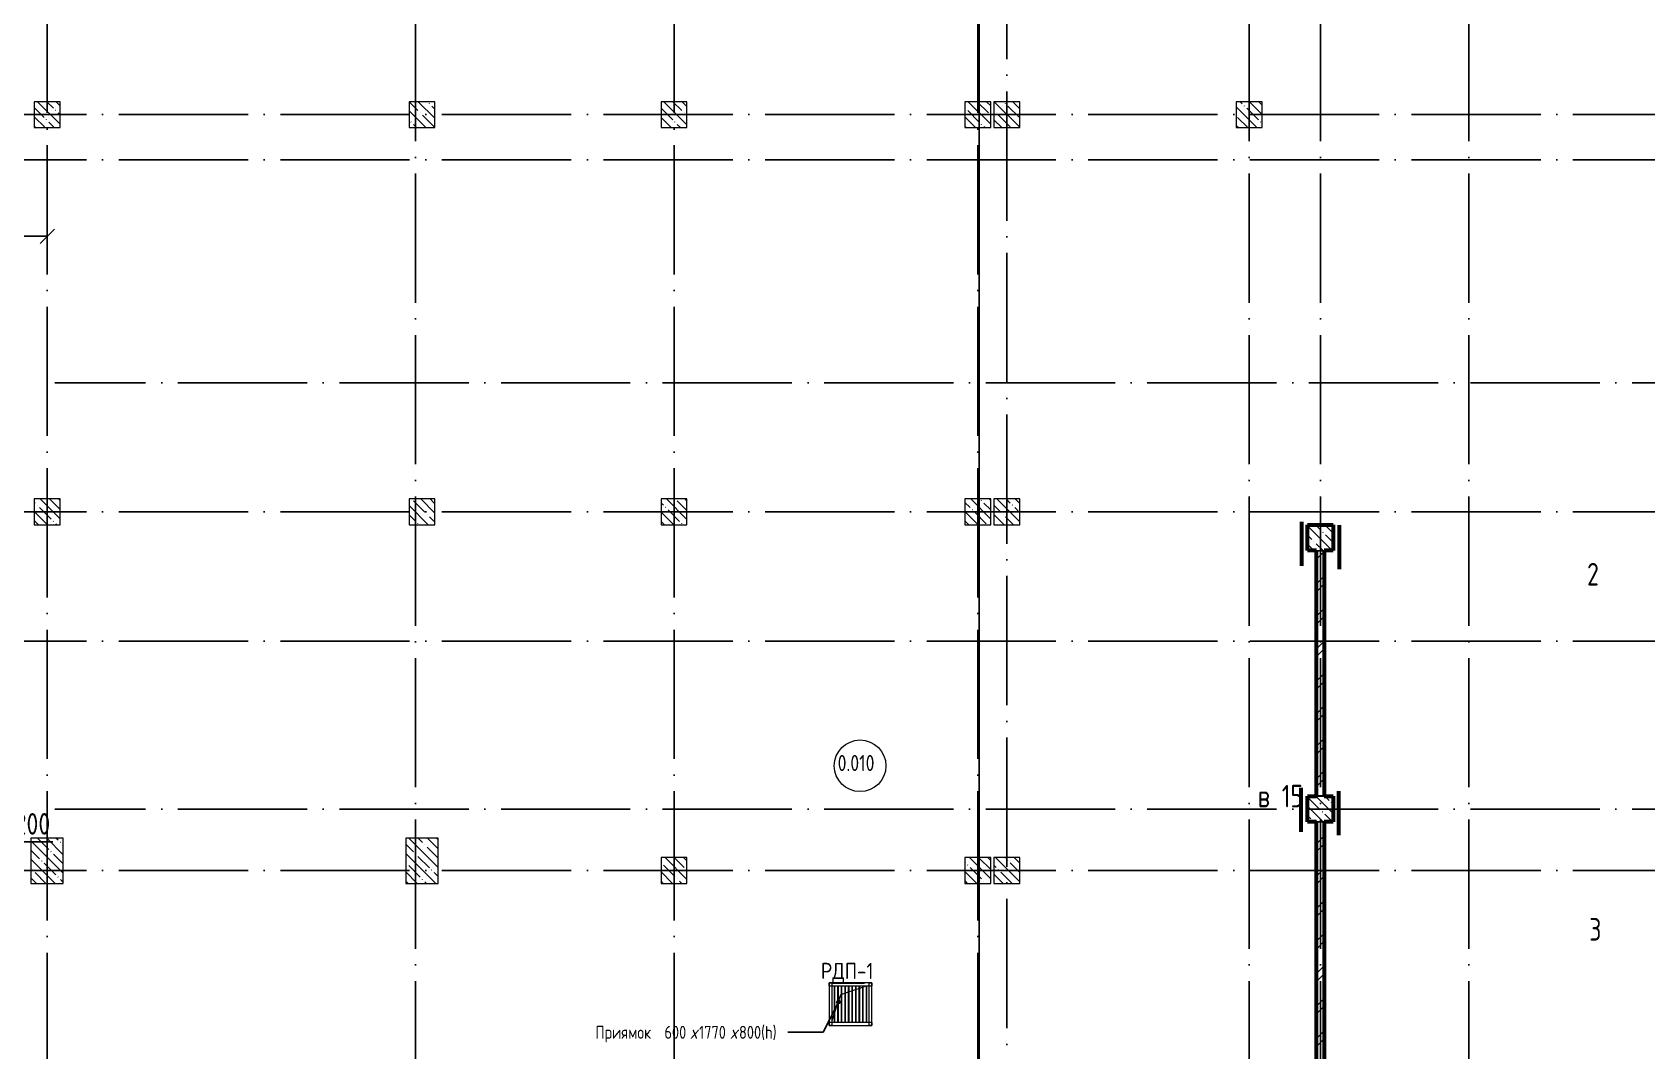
# Model space of a CAD drawing. Header units: millimetres. Extents: x -592259 to 288321, y -552984 to 293768.
# Drawn here: x 109968 to 134948, y 152070 to 167836 of the extents above; entities that cross this region are included whole.
import ezdxf

# ---------------------------------------------------------------- set-up
doc = ezdxf.new("R2010")
doc.units = ezdxf.units.MM
doc.linetypes.add('ADSK_Линия сетки', pattern=[2500, 2000, -250, 0, -250])
doc.layers.get('Defpoints').update_dxf_attribs({"color": 250})
for name, color, linetype, lineweight in [('4.1.3) Штук  3.1 вып по кирп подвал.', 6, 'Continuous', 60), ('A-ANNO-DIMS', 250, 'Continuous', 9), ('A-AREA-IDEN', 250, 'Continuous', 9), ('A-FLOR-1', 250, 'Continuous', 5), ('A-GENM-2', 250, 'Continuous', 5), ('A-GENM-IDEN', 250, 'Continuous', 9), ('A-WALL-3', 250, 'Continuous', 13), ('G-ANNO-SYMB-3', 250, 'Continuous', 9), ('G-ANNO-TEXT', 250, 'Continuous', 9), ('I-WALL-1', 250, 'Continuous', 5), ('S-COLS-1', 250, 'Continuous', 5), ('S-COLS-2', 250, 'Continuous', 5), ('S-FNDN-1', 250, 'Continuous', 5), ('Оси-1', 250, 'ADSK_Линия сетки', 9)]:
    doc.layers.add(name, color=color, linetype=linetype, lineweight=lineweight)
doc.styles.add('GOST Common_1', font='', dxfattribs={"width": 0.9, "height": 250})
doc.styles.add('GOST Common_2', font='', dxfattribs={"width": 0.8, "height": 350})
doc.styles.add('ISOCPEUR', font='isocpeur.ttf', dxfattribs={"width": 0.8, "height": 100})
doc.styles.add('ISOCPEUR_I_1', font='ГОСТ тип А.ttf', dxfattribs={"height": 2500})
doc.styles.get("Standard").update_dxf_attribs({"font": 'ГОСТ тип А.ttf'})
doc.styles.get('GOST Common_1').set_extended_font_data('GOST Common')
doc.styles.get('GOST Common_2').set_extended_font_data('GOST Common')
doc.dimstyles.new('А3', dxfattribs={"dimtxt": 333, "dimasz": 222, "dimexe": 222, "dimexo": 111, "dimgap": 111, "dimtad": 1, "dimtoh": 1, "dimdec": 0, "dimrnd": 0.0015, "dimzin": 0, "dimdsep": 46, "dimtxsty": 'Standard', "dimblk": 'OBLIQUE', "dimcen": 0, "dimclrd": 7, "dimclre": 7, "dimclrt": 7, "dimadec": 0, "dimazin": 0, "dimtfac": 1, "dimtdec": 0, "dimtofl": 0, "dimtmove": 0, "dimatfit": 3, "dimfxl": 1, "dimtolj": 1, "dimtzin": 0, "dimarcsym": 0})
pattern_1 = [(45, (10997.54, 114885.93), (-251.4472, 251.4472), []), (45, (10997.54, 115266.93), (-251.4472, 251.4472), [])]

# ---------------------------------------------------------------- blocks, each defined once
blk = doc.blocks.new('BSC_Колонна _Прямоугольная - 500x700-31359232-АР1_Кладочный план подвала_ Блок 2_ 3')
at = {"layer": 'S-COLS-2'}
h = blk.add_hatch(dxfattribs=at)
h.set_pattern_fill('FP_4', color=256, style=0, pattern_type=2)
h.set_pattern_definition([(135, (-105000, -40125.02), (-142.56192, -142.56192), []), (135, (-104857.44, -40125.02), (-142.56192, -142.56192), [252.016, -50.403, 3.353, -47.05])])
h.paths.add_polyline_path([(-250, -350), (250, -350), (250, 350), (-250, 350)])
at = {"layer": 'S-COLS-1'}
for p, q in [((250, 350), (-250, 350)), ((-250, 350), (-250, -350)), ((250, -350), (250, 350)), ((-250, -350), (250, -350))]:
    blk.add_line(p, q, dxfattribs=at)
blk = doc.blocks.new('BSC_Колонна _Прямоугольная - 500x700-V3-АР1_Кладочный план подвала_ Блок 2_ 3')
at = {"layer": 'S-COLS-2'}
h = blk.add_hatch(dxfattribs=at)
h.set_pattern_fill('FP_12', color=256, style=0, pattern_type=2)
h.set_pattern_definition([(135, (-99200, -40125.02), (-142.56192, -142.56192), []), (135, (-99057.44, -40125.02), (-142.56192, -142.56192), [252.016, -50.403, 3.353, -47.05])])
h.paths.add_polyline_path([(-250, -350), (250, -350), (250, 350), (-250, 350)])
at = {"layer": 'S-COLS-1'}
for p, q in [((250, 350), (-250, 350)), ((-250, 350), (-250, -350)), ((250, -350), (250, 350)), ((-250, -350), (250, -350))]:
    blk.add_line(p, q, dxfattribs=at)
blk = doc.blocks.new('BSC_Колонна _Прямоугольная - 400x400-31363420-АР1_Кладочный план подвала_ Блок 2_ 3')
at = {"layer": 'S-COLS-2'}
h = blk.add_hatch(dxfattribs=at)
h.set_pattern_fill('FP_19', color=256, style=0, pattern_type=2)
h.set_pattern_definition([(135, (-118900, -45124.97), (-142.56192, -142.56192), []), (135, (-118757.44, -45124.97), (-142.56192, -142.56192), [252.016, -50.403, 3.353, -47.05])])
h.paths.add_polyline_path([(-200, -200), (200, -200), (200, 200), (-200, 200)])
at = {"layer": 'S-COLS-1'}
for p, q in [((200, 200), (-200, 200)), ((-200, 200), (-200, -200)), ((200, -200), (200, 200)), ((-200, -200), (200, -200))]:
    blk.add_line(p, q, dxfattribs=at)
blk = doc.blocks.new('BSC_Колонна _Прямоугольная - 400x400-V28-АР1_Кладочный план подвала_ Блок 2_ 3')
at = {"layer": 'S-COLS-2'}
h = blk.add_hatch(dxfattribs=at)
h.set_pattern_fill('FP_40', color=256, style=0, pattern_type=2)
h.set_pattern_definition([(135, (-104999.98, -45525), (-142.56192, -142.56192), []), (135, (-104857.42, -45525), (-142.56192, -142.56192), [252.016, -50.403, 3.353, -47.05])])
h.paths.add_polyline_path([(-200, -200), (200, -200), (200, 200), (-200, 200)])
at = {"layer": 'S-COLS-1'}
for p, q in [((200, 200), (-200, 200)), ((-200, 200), (-200, -200)), ((200, -200), (200, 200)), ((-200, -200), (200, -200))]:
    blk.add_line(p, q, dxfattribs=at)
blk = doc.blocks.new('BSC_Колонна _Прямоугольная - 400x400-V30-АР1_Кладочный план подвала_ Блок 2_ 3')
at = {"layer": 'S-COLS-2'}
h = blk.add_hatch(dxfattribs=at)
h.set_pattern_fill('FP_42', color=256, style=0, pattern_type=2)
h.set_pattern_definition([(135, (-108900, -39975), (-142.56192, -142.56192), []), (135, (-108757.44, -39975), (-142.56192, -142.56192), [252.016, -50.403, 3.353, -47.05])])
h.paths.add_polyline_path([(-200, -200), (200, -200), (200, 200), (-200, 200)])
at = {"layer": 'S-COLS-1'}
for p, q in [((200, 200), (-200, 200)), ((-200, 200), (-200, -200)), ((200, -200), (200, 200)), ((-200, -200), (200, -200))]:
    blk.add_line(p, q, dxfattribs=at)
blk = doc.blocks.new('BSC_Колонна _Прямоугольная - 400x400-V43-АР1_Кладочный план подвала_ Блок 2_ 3')
at = {"layer": 'S-COLS-2'}
h = blk.add_hatch(dxfattribs=at)
h.set_pattern_fill('FP_55', color=256, style=0, pattern_type=2)
h.set_pattern_definition([(135, (-99200, -51675), (-142.56192, -142.56192), []), (135, (-99057.44, -51675), (-142.56192, -142.56192), [252.016, -50.403, 3.353, -47.05])])
h.paths.add_polyline_path([(-200, -200), (200, -200), (200, 200), (-200, 200)])
at = {"layer": 'S-COLS-1'}
for p, q in [((200, 200), (-200, 200)), ((-200, 200), (-200, -200)), ((200, -200), (200, 200)), ((-200, -200), (200, -200))]:
    blk.add_line(p, q, dxfattribs=at)
blk = doc.blocks.new('BSC_Колонна _Прямоугольная - 400x400-V44-АР1_Кладочный план подвала_ Блок 2_ 3')
at = {"layer": 'S-COLS-2'}
h = blk.add_hatch(dxfattribs=at)
h.set_pattern_fill('FP_56', color=256, style=0, pattern_type=2)
h.set_pattern_definition([(135, (-104999.98, -51675), (-142.56192, -142.56192), []), (135, (-104857.42, -51675), (-142.56192, -142.56192), [252.016, -50.403, 3.353, -47.05])])
h.paths.add_polyline_path([(-200, -200), (200, -200), (200, 200), (-200, 200)])
at = {"layer": 'S-COLS-1'}
for p, q in [((200, 200), (-200, 200)), ((-200, 200), (-200, -200)), ((200, -200), (200, 200)), ((-200, -200), (200, -200))]:
    blk.add_line(p, q, dxfattribs=at)
blk = doc.blocks.new('BSC_Колонна _Прямоугольная - 400x400-V46-АР1_Кладочный план подвала_ Блок 2_ 3')
at = {"layer": 'S-COLS-2'}
h = blk.add_hatch(dxfattribs=at)
h.set_pattern_fill('FP_58', color=256, style=0, pattern_type=2)
h.set_pattern_definition([(135, (-114050, -39975), (-142.56192, -142.56192), []), (135, (-113907.44, -39975), (-142.56192, -142.56192), [252.016, -50.403, 3.353, -47.05])])
h.paths.add_polyline_path([(-200, -200), (200, -200), (200, 200), (-200, 200)])
at = {"layer": 'S-COLS-1'}
for p, q in [((200, 200), (-200, 200)), ((-200, 200), (-200, -200)), ((200, -200), (200, 200)), ((-200, -200), (200, -200))]:
    blk.add_line(p, q, dxfattribs=at)
blk = doc.blocks.new('BSC_Колонна _Прямоугольная - 400x400-V47-АР1_Кладочный план подвала_ Блок 2_ 3')
at = {"layer": 'S-COLS-2'}
h = blk.add_hatch(dxfattribs=at)
h.set_pattern_fill('FP_59', color=256, style=0, pattern_type=2)
h.set_pattern_definition([(135, (-114050, -45525), (-142.56192, -142.56192), []), (135, (-113907.44, -45525), (-142.56192, -142.56192), [252.016, -50.403, 3.353, -47.05])])
h.paths.add_polyline_path([(-200, -200), (200, -200), (200, 200), (-200, 200)])
at = {"layer": 'S-COLS-1'}
for p, q in [((200, 200), (-200, 200)), ((-200, 200), (-200, -200)), ((200, -200), (200, 200)), ((-200, -200), (200, -200))]:
    blk.add_line(p, q, dxfattribs=at)
blk = doc.blocks.new('BSC_Колонна _Прямоугольная - 400x400-V48-АР1_Кладочный план подвала_ Блок 2_ 3')
at = {"layer": 'S-COLS-2'}
h = blk.add_hatch(dxfattribs=at)
h.set_pattern_fill('FP_60', color=256, style=0, pattern_type=2)
h.set_pattern_definition([(135, (-117800, -51675), (-142.56192, -142.56192), []), (135, (-117657.44, -51675), (-142.56192, -142.56192), [252.016, -50.403, 3.353, -47.05])])
h.paths.add_polyline_path([(-200, -200), (200, -200), (200, 200), (-200, 200)])
at = {"layer": 'S-COLS-1'}
for p, q in [((200, 200), (-200, 200)), ((-200, 200), (-200, -200)), ((200, -200), (200, 200)), ((-200, -200), (200, -200))]:
    blk.add_line(p, q, dxfattribs=at)
blk = doc.blocks.new('BSC_Колонна _Прямоугольная - 400x400-V57-АР1_Кладочный план подвала_ Блок 2_ 3')
at = {"layer": 'S-COLS-2'}
h = blk.add_hatch(dxfattribs=at)
h.set_pattern_fill('FP_69', color=256, style=0, pattern_type=2)
h.set_pattern_definition([(135, (-114050, -51675), (-142.56192, -142.56192), []), (135, (-113907.44, -51675), (-142.56192, -142.56192), [252.016, -50.403, 3.353, -47.05])])
h.paths.add_polyline_path([(-200, -200), (200, -200), (200, 200), (-200, 200)])
at = {"layer": 'S-COLS-1'}
for p, q in [((200, 200), (-200, 200)), ((-200, 200), (-200, -200)), ((200, -200), (200, 200)), ((-200, -200), (200, -200))]:
    blk.add_line(p, q, dxfattribs=at)
blk = doc.blocks.new('BSC_Колонна _Прямоугольная - 400x400-V61-АР1_Кладочный план подвала_ Блок 2_ 3')
at = {"layer": 'S-COLS-2'}
h = blk.add_hatch(dxfattribs=at)
h.set_pattern_fill('FP_73', color=256, style=0, pattern_type=2)
h.set_pattern_definition([(135, (-113600, -39975), (-142.56192, -142.56192), []), (135, (-113457.44, -39975), (-142.56192, -142.56192), [252.016, -50.403, 3.353, -47.05])])
h.paths.add_polyline_path([(-200, -200), (200, -200), (200, 200), (-200, 200)])
at = {"layer": 'S-COLS-1'}
for p, q in [((200, 200), (-200, 200)), ((-200, 200), (-200, -200)), ((200, -200), (200, 200)), ((-200, -200), (200, -200))]:
    blk.add_line(p, q, dxfattribs=at)
blk = doc.blocks.new('BSC_Колонна _Прямоугольная - 400x400-V62-АР1_Кладочный план подвала_ Блок 2_ 3')
at = {"layer": 'S-COLS-2'}
h = blk.add_hatch(dxfattribs=at)
h.set_pattern_fill('FP_74', color=256, style=0, pattern_type=2)
h.set_pattern_definition([(135, (-113600, -45525), (-142.56192, -142.56192), []), (135, (-113457.44, -45525), (-142.56192, -142.56192), [252.016, -50.403, 3.353, -47.05])])
h.paths.add_polyline_path([(-200, -200), (200, -200), (200, 200), (-200, 200)])
at = {"layer": 'S-COLS-1'}
for p, q in [((200, 200), (-200, 200)), ((-200, 200), (-200, -200)), ((200, -200), (200, 200)), ((-200, -200), (200, -200))]:
    blk.add_line(p, q, dxfattribs=at)
blk = doc.blocks.new('BSC_Колонна _Прямоугольная - 400x400-V64-АР1_Кладочный план подвала_ Блок 2_ 3')
at = {"layer": 'S-COLS-2'}
h = blk.add_hatch(dxfattribs=at)
h.set_pattern_fill('FP_76', color=256, style=0, pattern_type=2)
h.set_pattern_definition([(135, (-113600, -51675), (-142.56192, -142.56192), []), (135, (-113457.44, -51675), (-142.56192, -142.56192), [252.016, -50.403, 3.353, -47.05])])
h.paths.add_polyline_path([(-200, -200), (200, -200), (200, 200), (-200, 200)])
at = {"layer": 'S-COLS-1'}
for p, q in [((200, 200), (-200, 200)), ((-200, 200), (-200, -200)), ((200, -200), (200, 200)), ((-200, -200), (200, -200))]:
    blk.add_line(p, q, dxfattribs=at)
blk = doc.blocks.new('BSC_Колонна _Прямоугольная - 400x400-V67-АР1_Кладочный план подвала_ Блок 2_ 3')
at = {"layer": 'S-COLS-2'}
h = blk.add_hatch(dxfattribs=at)
h.set_pattern_fill('FP_79', color=256, style=0, pattern_type=2)
h.set_pattern_definition([(135, (-108900, -45525), (-142.56192, -142.56192), []), (135, (-108757.44, -45525), (-142.56192, -142.56192), [252.016, -50.403, 3.353, -47.05])])
h.paths.add_polyline_path([(-200, -200), (200, -200), (200, 200), (-200, 200)])
at = {"layer": 'S-COLS-1'}
for p, q in [((200, 200), (-200, 200)), ((-200, 200), (-200, -200)), ((200, -200), (200, 200)), ((-200, -200), (200, -200))]:
    blk.add_line(p, q, dxfattribs=at)
blk = doc.blocks.new('BSC_Колонна _Прямоугольная - 400x400-V68-АР1_Кладочный план подвала_ Блок 2_ 3')
at = {"layer": 'S-COLS-2'}
h = blk.add_hatch(dxfattribs=at)
h.set_pattern_fill('FP_80', color=256, style=0, pattern_type=2)
h.set_pattern_definition([(135, (-108900, -51675), (-142.56192, -142.56192), []), (135, (-108757.44, -51675), (-142.56192, -142.56192), [252.016, -50.403, 3.353, -47.05])])
h.paths.add_polyline_path([(-200, -200), (200, -200), (200, 200), (-200, 200)])
at = {"layer": 'S-COLS-1'}
for p, q in [((200, 200), (-200, 200)), ((-200, 200), (-200, -200)), ((200, -200), (200, 200)), ((-200, -200), (200, -200))]:
    blk.add_line(p, q, dxfattribs=at)
blk = doc.blocks.new('BSC_Колонна _Прямоугольная - 400x400-V93-АР1_Кладочный план подвала_ Блок 2_ 3')
at = {"layer": 'S-COLS-2'}
h = blk.add_hatch(dxfattribs=at)
h.set_pattern_fill('FP_105', color=256, style=0, pattern_type=2)
h.set_pattern_definition([(135, (-99200, -45525), (-142.56192, -142.56192), []), (135, (-99057.44, -45525), (-142.56192, -142.56192), [252.016, -50.403, 3.353, -47.05])])
h.paths.add_polyline_path([(-200, -200), (200, -200), (200, 200), (-200, 200)])
at = {"layer": 'S-COLS-1'}
for p, q in [((200, 200), (-200, 200)), ((-200, 200), (-200, -200)), ((200, -200), (200, 200)), ((-200, -200), (200, -200))]:
    blk.add_line(p, q, dxfattribs=at)
blk = doc.blocks.new('230_Приямок стенки вертикально _Фунд_Плита_ - 230_Приямок стенки вертикально _Фунд_Плита_-32143332-АР1_Кладочный план подвала_ Блок 2_ 3')
at = {"layer": 'S-FNDN-1'}
for p, q in [((143, 248), (187, 262)), ((198, 266), (242, 281)), ((253, 284), (255, 285)), ((-242, -125), (-199, 4)), ((-186, 41), (-150, 150)), ((-150, 150), (-143, 152)), ((-132, 156), (-88, 171)), ((-77, 174), (-33, 189)), ((-22, 193), (22, 207)), ((33, 211), (77, 226)), ((88, 229), (132, 244)), ((-285, -255), (-254, -161))]:
    blk.add_line(p, q, dxfattribs=at)
blk = doc.blocks.new('Решетка металлическая РМ-1 _подвал_ - Решетка металлическая РМ-1 _подвал_-33342411-АР1_Кладочный план подвала_ Блок 2_ 3')
at = {"layer": 'A-GENM-2'}
for p, q in [((0, 615), (0, 660)), ((660, 660), (0, 660)), ((0, 660), (45, 660)), ((0, 660), (0, 0)), ((0, 615), (660, 615)), ((45, 0), (45, 660)), ((76.5, 615), (76.5, 45)), ((88.5, 45), (88.5, 615)), ((131.5, 615), (131.5, 45)), ((143.5, 45), (143.5, 615)), ((186.5, 615), (186.5, 45)), ((198.5, 45), (198.5, 615)), ((241.5, 615), (241.5, 45)), ((253.5, 45), (253.5, 615)), ((296.5, 615), (296.5, 45)), ((308.5, 45), (308.5, 615)), ((351.5, 615), (351.5, 45)), ((363.5, 45), (363.5, 615)), ((406.5, 615), (406.5, 45)), ((418.5, 45), (418.5, 615)), ((461.5, 615), (461.5, 45)), ((473.5, 45), (473.5, 615)), ((516.5, 615), (516.5, 45)), ((528.5, 45), (528.5, 615)), ((571.5, 615), (571.5, 45)), ((583.5, 45), (583.5, 615)), ((615, 660), (660, 660)), ((615, 660), (615, 0)), ((660, 660), (660, 615)), ((660, 0), (660, 660)), ((0, 0), (0, 45)), ((660, 45), (0, 45)), ((0, 0), (660, 0)), ((45, 0), (0, 0)), ((660, 0), (615, 0)), ((660, 45), (660, 0))]:
    blk.add_line(p, q, dxfattribs=at)
blk = doc.blocks.new('_Oblique')
at = {"color": 0, "linetype": 'ByBlock', "lineweight": -2}
blk.add_line((-0.5, -0.5), (0.5, 0.5), dxfattribs=at)
blk = doc.blocks.new('*D5208')
at = {"layer": 'A-ANNO-DIMS', "color": 7, "lineweight": -2, "transparency": 16777216}
for p, q in [((108448, 164412), (108448, 164901)), ((108448, 164679), (110198, 164679)), ((110198, 164668), (110198, 164457))]:
    blk.add_line(p, q, dxfattribs=at)
at = {"layer": 'Defpoints', "color": 0, "transparency": 16777216}
for p in [(110198, 164779), (110198, 164679), (108448, 164301)]:
    blk.add_point(p, dxfattribs=at)
at = {"layer": 'A-ANNO-DIMS', "color": 7, "lineweight": -2, "transparency": 16777216, "xscale": 222, "yscale": 222, "zscale": 222, "rotation": 180}
blk.add_blockref('_Oblique', (108448, 164679), dxfattribs=at)
at = {"layer": 'A-ANNO-DIMS', "color": 7, "lineweight": -2, "transparency": 16777216, "xscale": 222, "yscale": 222, "zscale": 222}
blk.add_blockref('_Oblique', (110198, 164679), dxfattribs=at)
at = {"layer": 'A-ANNO-DIMS', "color": 7, "lineweight": -2, "transparency": 16777216, "insert": (109323, 164956), "char_height": 333, "width": 2.3, "attachment_point": 5}
blk.add_mtext('\\A1;1750', dxfattribs=at)
blk = doc.blocks.new('AAR_СКБ_Марка_Помещения - Номер-17325395-АР1_Кладочный план подвала_ Блок 2_ 3')
at = {"layer": 'A-AREA-IDEN'}
blk.add_circle((0, 1.5), 4, dxfattribs=at)
blk = doc.blocks.new('*D5193')
at = {"layer": 'A-ANNO-DIMS', "color": 7, "lineweight": -2, "transparency": 16777216}
for p, q in [((109543, 154861), (109543, 155305)), ((109543, 155305), (110287, 155305)), ((108559, 154661), (109765, 154661)), ((109543, 154661), (109543, 154439)), ((109554, 154861), (109765, 154861))]:
    blk.add_line(p, q, dxfattribs=at)
at = {"layer": 'Defpoints', "color": 0, "transparency": 16777216}
for p in [(108448, 154661), (109443, 154861), (109543, 154861)]:
    blk.add_point(p, dxfattribs=at)
at = {"layer": 'A-ANNO-DIMS', "color": 7, "lineweight": -2, "transparency": 16777216, "xscale": 222, "yscale": 222, "zscale": 222}
for p, rotation in [((109543, 154861), 270), ((109543, 154661), 90)]:
    blk.add_blockref('_Oblique', p, dxfattribs=dict(at, rotation=rotation))
at = {"layer": 'A-ANNO-DIMS', "color": 7, "lineweight": -2, "transparency": 16777216, "insert": (109970, 155582), "char_height": 333, "width": 1.86, "attachment_point": 5}
blk.add_mtext('\\A1;200', dxfattribs=at)
blk = doc.blocks.new('ADSK_Марка_Перемычка - Экземпляр_ADSK_Позиция-34100395-АР1_Кладочный план подвала_ Блок 2_ 3')
at = {"layer": 'A-GENM-IDEN'}
blk.add_line((-2.5, 0), (2.5, 0), dxfattribs=at)

msp = doc.modelspace()

# ---------------------------------------------------------------- hatches: boundary and pattern name
at = {"layer": 'G-ANNO-TEXT', "lineweight": -2}
h = msp.add_hatch(color=256, dxfattribs=at)
edge = h.paths.add_edge_path()
edge.add_arc((122441.4451, 152823.6817), 25, 0, 360)
at = {"layer": 'I-WALL-1', "lineweight": -2}
h = msp.add_hatch(dxfattribs=at)
h.set_pattern_fill('FP_2', color=256, style=0, pattern_type=2)
h.set_pattern_definition(pattern_1)
h.paths.add_polyline_path([(129957.8721, 156015.8624), (129957.8721, 159805.8946), (129837.8721, 159805.8946), (129837.8721, 156015.8624)])
h = msp.add_hatch(dxfattribs=at)
h.set_pattern_fill('FP_2', color=256, style=0, pattern_type=2)
h.set_pattern_definition(pattern_1)
h.paths.add_polyline_path([(129957.8721, 151810.8618), (129957.8721, 155610.8618), (129837.8721, 155610.8618), (129837.8721, 151810.8618)])
at = {"layer": 'S-COLS-2', "lineweight": -2}
h = msp.add_hatch(dxfattribs=at)
h.set_pattern_fill('FP_1', color=256, style=0, pattern_type=2)
h.set_pattern_definition([(135, (10997.54, 114885.93), (-142.5612, -142.5612), []), (135, (11140.1, 114885.93), (-142.5612, -142.5612), [252.016, -50.403, 3.353, -47.05])])
h.paths.add_polyline_path([(129697.5384, 155610.8618), (130097.5384, 155610.8618), (130097.5384, 156010.8618), (129697.5384, 156010.8618)])

# ---------------------------------------------------------------- linework, layer by layer
at = {"color": 1}
msp.add_lwpolyline([(172265.5409, 183601.6714), (124619.2541, 183601.6714), (124619.2541, 110667.782), (172265.5409, 110667.782)], close=True, dxfattribs=at)
at = {"layer": '4.1.3) Штук  3.1 вып по кирп подвал.', "color": 3}
for p, q in [((129697.5384, 159810.894), (129697.5384, 160210.894)), ((129697.5384, 160210.894), (130097.5384, 160210.894)), ((130097.5384, 160210.894), (130097.5384, 159810.894)), ((129837.8721, 159810.894), (129697.5384, 159810.894)), ((130097.5384, 159810.894), (129957.8721, 159810.894)), ((129697.5384, 155610.8618), (129697.5384, 156010.8618)), ((129697.5384, 156010.8618), (129837.8721, 156010.8618)), ((129957.8721, 156010.8618), (130097.5384, 156010.8618)), ((130097.5384, 156010.8618), (130097.5384, 155610.8618)), ((129837.8721, 155610.8618), (129697.5384, 155610.8618)), ((130097.5384, 155610.8618), (129957.8721, 155610.8618))]:
    msp.add_line(p, q, dxfattribs=at)
at = {"layer": '4.1.3) Штук  3.1 вып по кирп подвал.'}
for p, q in [((129837.8721, 156010.8618), (129837.8721, 159810.894)), ((129957.8721, 159810.894), (129957.8721, 156010.8618)), ((129837.8721, 151810.8618), (129837.8721, 155610.8618)), ((129957.8721, 155610.8618), (129957.8721, 151810.8618))]:
    msp.add_line(p, q, dxfattribs=at)
at = {"layer": '4.1.3) Штук  3.1 вып по кирп подвал.', "color": 2}
for points in [[(129611.9589, 159577.3274), (129611.9589, 160256.5037)], [(130193.7543, 159525.8079), (130193.7543, 160204.9842)], [(129603.1696, 155459.5452), (129603.1696, 156138.7215)], [(130184.965, 155408.0257), (130184.965, 156087.202)]]:
    msp.add_lwpolyline(points, dxfattribs=at)
at = {"layer": 'A-FLOR-1', "lineweight": -2}
for p, q in [((129837.8721, 159805.8946), (129837.8721, 159810.894)), ((129957.8721, 159810.894), (129957.8721, 159805.8946)), ((129837.8721, 156010.8618), (129837.8721, 156015.8624)), ((129957.8721, 156015.8624), (129957.8721, 156010.8618))]:
    msp.add_line(p, q, dxfattribs=at)
at = {"layer": 'A-WALL-3', "lineweight": -2}
for p, q in [((129837.8721, 159805.8946), (129837.8721, 156015.8624)), ((129957.8721, 159805.8946), (129837.8721, 159805.8946)), ((129957.8721, 156015.8624), (129957.8721, 159805.8946)), ((129837.8721, 156015.8624), (129957.8721, 156015.8624)), ((129837.8721, 155610.8618), (129837.8721, 151810.8618)), ((129957.8721, 155610.8618), (129837.8721, 155610.8618)), ((129957.8721, 151810.8618), (129957.8721, 155610.8618))]:
    msp.add_line(p, q, dxfattribs=at)
at = {"layer": 'G-ANNO-TEXT', "lineweight": -2}
for p, q in [((122441.4451, 152823.6817), (122206.4808, 152354.8016)), ((121658.1102, 152354.8016), (121658.0974, 152354.8016)), ((122206.4808, 152354.8016), (121658.1102, 152354.8016))]:
    msp.add_line(p, q, dxfattribs=at)
msp.add_circle((122441.4451, 152823.6817), 25, dxfattribs=at)
at = {"layer": 'S-COLS-1', "lineweight": -2}
for p, q in [((130097.5384, 156010.8618), (129697.5384, 156010.8618)), ((129697.5384, 156010.8618), (129697.5384, 155610.8618)), ((130097.5384, 155610.8618), (130097.5384, 156010.8618)), ((129697.5384, 155610.8618), (130097.5384, 155610.8618))]:
    msp.add_line(p, q, dxfattribs=at)
at = {"layer": 'Оси-1', "lineweight": -2}
for p, q in [((110197.5381, 176087.9307), (110197.5381, 111147.0862)), ((115897.538, 111147.0862), (115897.538, 176087.9307)), ((119897.5383, 176087.9307), (119897.5383, 111147.0862)), ((124597.538, 176087.9307), (124597.538, 111147.0862)), ((128797.538, 111147.0862), (128797.538, 176087.9307)), ((129897.5384, 111147.0862), (129897.5384, 176087.9307)), ((132197.5384, 111147.0862), (132197.5384, 176087.9307)), ((125047.538, 112417.0862), (125047.538, 174817.9307)), ((76304.6994, 166560.9262), (166722.1084, 166560.9262)), ((76304.6994, 165860.9262), (167606.3171, 165860.9262)), ((166722.1084, 162410.9858), (110317.5374, 162410.9858)), ((76304.6994, 160410.9262), (166722.1084, 160410.9262)), ((76304.6994, 158410.9262), (167606.3171, 158410.9262)), ((166722.1084, 155811.0461), (110317.5374, 155811.0461)), ((76304.6994, 154860.9262), (166722.1084, 154860.9262))]:
    msp.add_line(p, q, dxfattribs=at)

# ---------------------------------------------------------------- block references
at = {"layer": 'A-AREA-IDEN', "lineweight": -2, "xscale": 99.99999999999993, "yscale": 99.99999999999993, "zscale": 99.99999999999993}
msp.add_blockref('AAR_СКБ_Марка_Помещения - Номер-17325395-АР1_Кладочный план подвала_ Блок 2_ 3', (122776.372, 156330.2085), dxfattribs=at)
at = {"layer": 'A-GENM-2', "lineweight": -2}
msp.add_blockref('Решетка металлическая РМ-1 _подвал_ - Решетка металлическая РМ-1 _подвал_-33342411-АР1_Кладочный план подвала_ Блок 2_ 3', (122297.5833, 152461.299), dxfattribs=at)
at = {"layer": 'A-GENM-IDEN', "lineweight": -2, "xscale": 99.99999999999993, "yscale": 99.99999999999993, "zscale": 99.99999999999993}
msp.add_blockref('ADSK_Марка_Перемычка - Экземпляр_ADSK_Позиция-34100395-АР1_Кладочный план подвала_ Блок 2_ 3', (122596.047, 153117.1741), dxfattribs=at)
at = {"layer": 'S-COLS-1', "lineweight": -2}
for name, p in [('BSC_Колонна _Прямоугольная - 400x400-V43-АР1_Кладочный план подвала_ Блок 2_ 3', (110197.5381, 166560.9262)), ('BSC_Колонна _Прямоугольная - 400x400-V44-АР1_Кладочный план подвала_ Блок 2_ 3', (115997.5155, 166560.9262)), ('BSC_Колонна _Прямоугольная - 400x400-V68-АР1_Кладочный план подвала_ Блок 2_ 3', (119897.5383, 166560.9262)), ('BSC_Колонна _Прямоугольная - 400x400-V64-АР1_Кладочный план подвала_ Блок 2_ 3', (124597.538, 166560.9262)), ('BSC_Колонна _Прямоугольная - 400x400-V57-АР1_Кладочный план подвала_ Блок 2_ 3', (125047.538, 166560.9262)), ('BSC_Колонна _Прямоугольная - 400x400-V48-АР1_Кладочный план подвала_ Блок 2_ 3', (128797.538, 166560.9262)), ('BSC_Колонна _Прямоугольная - 400x400-V93-АР1_Кладочный план подвала_ Блок 2_ 3', (110197.5381, 160410.9262)), ('BSC_Колонна _Прямоугольная - 400x400-V28-АР1_Кладочный план подвала_ Блок 2_ 3', (115997.5155, 160410.9262)), ('BSC_Колонна _Прямоугольная - 400x400-V67-АР1_Кладочный план подвала_ Блок 2_ 3', (119897.5383, 160410.9262)), ('BSC_Колонна _Прямоугольная - 400x400-V62-АР1_Кладочный план подвала_ Блок 2_ 3', (124597.538, 160410.9262)), ('BSC_Колонна _Прямоугольная - 400x400-V47-АР1_Кладочный план подвала_ Блок 2_ 3', (125047.538, 160410.9262)), ('BSC_Колонна _Прямоугольная - 400x400-31363420-АР1_Кладочный план подвала_ Блок 2_ 3', (129897.5384, 160010.894)), ('BSC_Колонна _Прямоугольная - 500x700-V3-АР1_Кладочный план подвала_ Блок 2_ 3', (110197.5374, 155010.9492)), ('BSC_Колонна _Прямоугольная - 500x700-31359232-АР1_Кладочный план подвала_ Блок 2_ 3', (115997.5374, 155010.9492)), ('BSC_Колонна _Прямоугольная - 400x400-V30-АР1_Кладочный план подвала_ Блок 2_ 3', (119897.5383, 154860.9262)), ('BSC_Колонна _Прямоугольная - 400x400-V61-АР1_Кладочный план подвала_ Блок 2_ 3', (124597.538, 154860.9262)), ('BSC_Колонна _Прямоугольная - 400x400-V46-АР1_Кладочный план подвала_ Блок 2_ 3', (125047.538, 154860.9262))]:
    msp.add_blockref(name, p, dxfattribs=at)
at = {"layer": 'S-FNDN-1', "lineweight": -2}
msp.add_blockref('230_Приямок стенки вертикально _Фунд_Плита_ - 230_Приямок стенки вертикально _Фунд_Плита_-32143332-АР1_Кладочный план подвала_ Блок 2_ 3', (122627.5833, 152791.299), dxfattribs=at)

# ---------------------------------------------------------------- texts
at = {"layer": 'A-AREA-IDEN', "lineweight": -2, "insert": (122428.5479, 156648.939), "char_height": 250, "width": 800.885812, "attachment_point": 1, "style": 'ISOCPEUR'}
msp.add_mtext('0.010', dxfattribs=at)
at = {"layer": 'A-GENM-IDEN', "lineweight": -2, "char_height": 250, "attachment_point": 1, "style": 'GOST Common_1'}
for s, insert, width in [('РДП', (122168.7161, 153430.3115), 678.227625), ('-1', (122728.3099, 153430.3115), 331.898625)]:
    msp.add_mtext(s, dxfattribs=dict(at, insert=insert, width=width))
at = {"layer": 'G-ANNO-SYMB-3', "lineweight": -2, "char_height": 350, "attachment_point": 1, "style": 'GOST Common_2'}
for s, insert, width in [('\\fGOST Common|b0|i0|c204|p34|;\\W.8;2', (134024.8545, 159621.6167), 243.713), (' 15', (129131.0573, 156186.6575), 525.907), ('\\fGOST Common|b0|i0|c204|p34|;\\W.8;в', (128929.974, 156186.6575), 243.713), ('\\fGOST Common|b0|i0|c204|p34|;\\W.8;3', (134059.0258, 154123.8015), 237.2995)]:
    msp.add_mtext(s, dxfattribs=dict(at, insert=insert, width=width))
at = {"layer": 'G-ANNO-TEXT', "lineweight": -2, "char_height": 200, "attachment_point": 1, "style": 'ISOCPEUR_I_1'}
for s, insert, width in [('Приямок', (118681.7974, 152454.8016), 1168.860375), (' 600', (119646.2037, 152454.8016), 613.290937), ('\\fISOCPEUR|b0|i1|c204|p34|;\\W.9;х', (120152.2193, 152454.8016), 158.734125), ('1770', (120283.188, 152454.8016), 591.645375), ('\\fISOCPEUR|b0|i1|c204|p34|;\\W.9;х', (120771.3443, 152454.8016), 158.734125), ('800(h) ', (120902.313, 152454.8016), 916.328813)]:
    msp.add_mtext(s, dxfattribs=dict(at, insert=insert, width=width))

# ---------------------------------------------------------------- dimensions: what is measured, and where the dimension line sits
at = {"layer": 'A-ANNO-DIMS', "lineweight": -2}
dim = msp.add_linear_dim(base=(110197.5381, 164678.9348), p1=(108447.5374, 164300.9492), p2=(110197.5381, 164778.9197), dimstyle='А3', dxfattribs=at)
dim.commit()
dim.dimension.update_dxf_attribs({"geometry": '*D5208', "text_midpoint": (109322.5378, 164956.4348)})
dim = msp.add_linear_dim(base=(109542.9472, 154860.9262), p1=(108447.5374, 154660.9492), p2=(109442.9623, 154860.9262), angle=90, dimstyle='А3', dxfattribs=at)
dim.commit()
dim.dimension.update_dxf_attribs({"geometry": '*D5193', "text_midpoint": (109970.2972, 155582.4262)})

doc.saveas('drawing.dxf')
